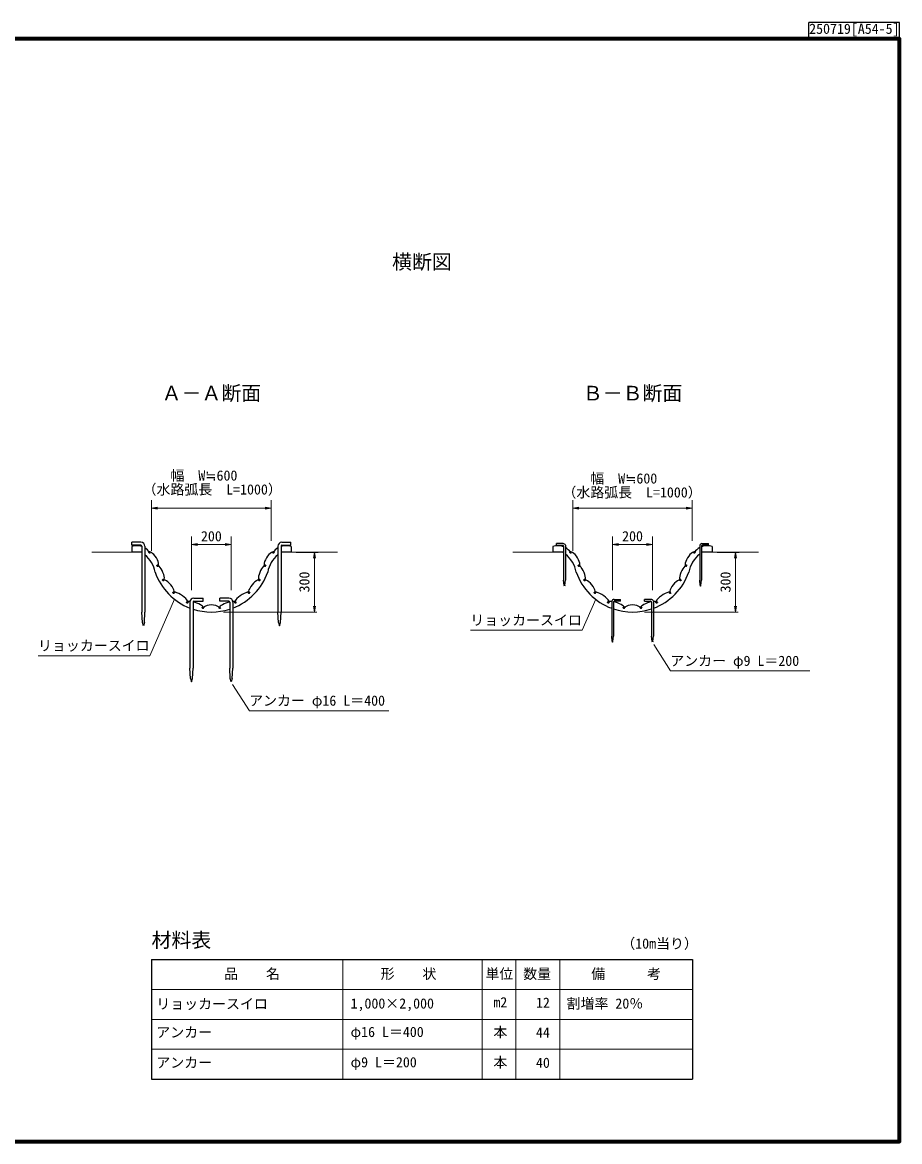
# Model space of a CAD drawing. Units: millimetres, scale not verified. Extents: x 200 to 8201, y 200 to 5823.
# Drawn here: x 3796 to 8201, y 200 to 5823 of the extents above; entities that cross this region are included whole.
import ezdxf
from ezdxf.enums import TextEntityAlignment as Align

# ---------------------------------------------------------------- set-up
doc = ezdxf.new("R2010")
doc.units = ezdxf.units.MM
doc.header["$LTSCALE"] = 20
for name, color, linetype, lineweight in [('C-DOC', 3, 'Continuous', 25), ('C-MTR-FRAM', 5, 'Continuous', 25), ('C-MTR-LINE', 5, 'Continuous', 13), ('C-STR', 7, 'Continuous', 25), ('C-STR-DIM', 1, 'Continuous', 13), ('C-STR-HTXT', 1, 'Continuous', 13), ('C-TTL', 2, 'Continuous', 70)]:
    doc.layers.add(name, color=color, linetype=linetype, lineweight=lineweight)
for name, color, linetype in [('C-MTR', 5, 'Continuous'), ('C-MTR-TXT', 5, 'Continuous'), ('C-TTL-TXT', 7, 'Continuous')]:
    doc.layers.add(name, color=color, linetype=linetype)
doc.styles.add('ＭＳ ゴシック', font='')
doc.styles.get('ＭＳ ゴシック').set_extended_font_data('MS Gothic')

msp = doc.modelspace()

# ---------------------------------------------------------------- linework, layer by layer
at = {"layer": 'C-DOC'}
msp.add_line((7746.27, 5747.92), (7746.27, 5822.92), dxfattribs=at)
msp.add_lwpolyline([(7746.27, 5747.92), (8201.27, 5747.92), (8201.27, 5822.92), (7746.27, 5822.92)], dxfattribs=at)
at = {"layer": 'C-MTR-FRAM'}
for p, q in [((4444.57, 1114.1), (7160.76, 1114.1)), ((4444.57, 1114.1), (4444.57, 514.1)), ((7160.76, 1114.1), (7160.76, 514.1)), ((4444.57, 514.1), (7160.76, 514.1))]:
    msp.add_line(p, q, dxfattribs=at)
at = {"layer": 'C-MTR-LINE'}
for p, q in [((5404.57, 1114.1), (5404.57, 514.1)), ((6104.57, 1114.1), (6104.57, 514.1)), ((6274.57, 1114.1), (6274.57, 514.1)), ((6494.57, 1114.1), (6494.57, 514.1)), ((4444.57, 964.1), (7160.76, 964.1)), ((4444.57, 814.1), (7160.76, 814.1)), ((4444.57, 664.1), (7160.76, 664.1))]:
    msp.add_line(p, q, dxfattribs=at)
at = {"layer": 'C-STR'}
for p, q in [((4391.46, 3211.7), (4345.55, 3211.7)), ((4345.55, 3195.7), (4345.55, 3211.7)), ((5099.04, 3211.7), (5144.95, 3211.7)), ((5144.95, 3195.7), (5144.95, 3211.7)), ((4345.25, 3189.3), (4345.25, 3160.72)), ((4395.25, 3160.72), (4345.25, 3160.72)), ((4391, 3195.7), (4345.55, 3195.7)), ((4395.55, 3190.72), (4395.55, 2860)), ((4411.55, 3190.72), (4411.55, 3022.15)), ((4411.55, 3190.72), (4411.55, 2860)), ((5078.95, 3190.72), (5078.95, 2990.72)), ((5078.95, 3190.72), (5078.95, 2860)), ((5094.95, 3190.72), (5094.95, 2860)), ((5145.25, 3160.72), (5095.25, 3160.72)), ((5099.5, 3195.7), (5144.95, 3195.7)), ((5145.25, 3189.3), (5145.25, 3160.72)), ((6460.08, 3189.3), (6460.08, 3160.72)), ((6510.08, 3160.72), (6460.08, 3160.72)), ((6511.36, 3204.7), (6478.41, 3204.7)), ((6478.41, 3195.7), (6478.41, 3204.7)), ((6478.41, 3195.7), (6508.47, 3195.7)), ((6513.88, 3190.72), (6513.88, 3020.72)), ((6522.88, 3195.82), (6522.88, 3020.72)), ((7197.28, 3195.82), (7197.28, 3020.72)), ((7206.28, 3190.72), (7206.28, 3020.72)), ((7208.8, 3204.7), (7241.74, 3204.7)), ((7260.08, 3160.72), (7210.08, 3160.72)), ((7241.74, 3195.7), (7211.69, 3195.7)), ((7241.74, 3195.7), (7241.74, 3204.7)), ((7260.08, 3189.3), (7260.08, 3160.72)), ((6516.88, 2995.72), (6513.88, 3020.72)), ((6518.38, 2990.72), (6516.88, 2995.72)), ((6519.88, 2995.72), (6518.38, 2990.72)), ((6519.88, 2995.72), (6522.88, 3020.72)), ((7200.28, 2995.72), (7197.28, 3020.72)), ((7200.28, 2995.72), (7201.78, 2990.72)), ((7201.78, 2990.72), (7203.28, 2995.72)), ((7203.28, 2995.72), (7206.28, 3020.72)), ((4657.34, 2930.9), (4703.25, 2930.9)), ((4703.25, 2914.9), (4703.25, 2930.9)), ((4833.16, 2930.9), (4787.25, 2930.9)), ((4787.25, 2914.9), (4787.25, 2930.9)), ((4637.25, 2909.92), (4637.25, 2709.92)), ((4637.25, 2909.92), (4637.25, 2579.2)), ((4653.25, 2909.92), (4653.25, 2579.2)), ((4657.8, 2914.9), (4703.25, 2914.9)), ((4832.7, 2914.9), (4787.25, 2914.9)), ((4837.25, 2909.92), (4837.25, 2579.2)), ((4853.25, 2909.92), (4853.25, 2709.92)), ((4853.25, 2909.92), (4853.25, 2579.2)), ((6755.58, 2915.02), (6755.58, 2739.92)), ((6764.58, 2909.92), (6764.58, 2739.92)), ((6767.1, 2923.9), (6800.04, 2923.9)), ((6800.04, 2914.9), (6769.99, 2914.9)), ((6800.04, 2914.9), (6800.04, 2923.9)), ((6953.06, 2923.9), (6920.11, 2923.9)), ((6920.11, 2914.9), (6920.11, 2923.9)), ((6920.11, 2914.9), (6950.17, 2914.9)), ((6955.58, 2909.92), (6955.58, 2739.92)), ((6964.58, 2915.02), (6964.58, 2739.92)), ((4398.55, 2807.38), (4395.55, 2860)), ((4408.55, 2807.38), (4411.55, 2860)), ((5081.95, 2807.38), (5078.95, 2860)), ((5091.95, 2807.38), (5094.95, 2860)), ((4403.55, 2790.72), (4398.55, 2807.38)), ((4408.55, 2807.38), (4403.55, 2790.72)), ((5081.95, 2807.38), (5086.95, 2790.72)), ((5086.95, 2790.72), (5091.95, 2807.38)), ((6758.58, 2714.92), (6755.58, 2739.92)), ((6758.58, 2714.92), (6760.08, 2709.92)), ((6760.08, 2709.92), (6761.58, 2714.92)), ((6761.58, 2714.92), (6764.58, 2739.92)), ((6958.58, 2714.92), (6955.58, 2739.92)), ((6960.08, 2709.92), (6958.58, 2714.92)), ((6961.58, 2714.92), (6960.08, 2709.92)), ((6961.58, 2714.92), (6964.58, 2739.92)), ((4640.25, 2526.59), (4637.25, 2579.2)), ((4650.25, 2526.59), (4653.25, 2579.2)), ((4840.25, 2526.59), (4837.25, 2579.2)), ((4850.25, 2526.59), (4853.25, 2579.2)), ((4640.25, 2526.59), (4645.25, 2509.92)), ((4645.25, 2509.92), (4650.25, 2526.59)), ((4845.25, 2509.92), (4840.25, 2526.59)), ((4850.25, 2526.59), (4845.25, 2509.92))]:
    msp.add_line(p, q, dxfattribs=at)
at = {"layer": 'C-STR', "color": 6, "lineweight": 50}
for centre in [(4434.83, 3160.08), (5055.67, 3160.08), (6549.66, 3160.08), (7170.49, 3160.08), (4475.91, 3093.33), (5014.59, 3093.33), (6590.74, 3093.33), (7129.42, 3093.33), (4504.41, 3021.74), (4986.09, 3021.74), (6619.24, 3021.74), (7100.92, 3021.74), (4556.34, 2957.91), (4934.16, 2957.91), (6671.17, 2957.91), (7048.99, 2957.91), (4624.16, 2909.84), (4702.97, 2883.08), (4787.53, 2883.08), (4866.34, 2909.84), (6738.99, 2909.84), (6817.8, 2883.08), (6902.36, 2883.08), (6981.16, 2909.84)]:
    msp.add_circle(centre, 1, dxfattribs=at)
at = {"layer": 'C-STR'}
for centre, radius, start, end in [((4390.55, 3190.72), 21, 0, 87.50607), ((5099.95, 3190.72), 21, 92.49393, 180), ((4371.18, 3116.87), 76.93, 71.73652, 109.69616), ((4390.55, 3190.72), 5, 0, 84.88767), ((4371.18, 3116.87), 76.93, 34.16852, 58.34932), ((5119.32, 3116.87), 76.93, 121.65068, 145.83148), ((5099.95, 3190.72), 5, 95.11233, 180), ((5119.32, 3116.87), 76.93, 70.30384, 108.46766), ((6486.01, 3116.87), 76.93, 68.76078, 109.69616), ((6508.88, 3190.72), 5, 0, 94.67596), ((6429.61, 3034.13), 150, 55.82108, 57.55787), ((6511.2, 3192.58), 12.12, 15.47911, 89.25442), ((6486.01, 3116.87), 76.93, 34.16852, 61.36385), ((6429.61, 3034.13), 150, 10.21061, 51.55383), ((7290.55, 3034.13), 150, 128.44617, 169.78939), ((7234.15, 3116.87), 76.93, 118.63615, 145.83148), ((7208.96, 3192.58), 12.12, 90.74558, 164.52089), ((7211.28, 3190.72), 5, 85.32404, 180), ((7234.15, 3116.87), 76.93, 70.30384, 111.23922), ((7290.55, 3034.13), 150, 122.44213, 124.17892), ((4314.78, 3034.13), 150, 10.21061, 49.82589), ((5175.72, 3034.13), 150, 130.17411, 169.78939), ((4745.25, 3160.72), 300, 199.47122, 248.8998), ((4745.25, 3160.72), 300, 291.1002, 340.52878), ((6860.08, 3160.72), 300, 199.47122, 249.61459), ((6860.08, 3160.72), 300, 290.38541, 340.52878), ((4658.25, 2909.92), 21, 92.49393, 180), ((4832.25, 2909.92), 21, 0, 87.50607), ((4658.25, 2909.92), 5, 95.11233, 180), ((4745.25, 3160.72), 300, 252.14154, 287.85846), ((4745.25, 2821.22), 74.92, 55.64679, 124.35321), ((4832.25, 2909.92), 5, 0, 84.88767), ((6767.26, 2911.78), 12.12, 90.74558, 164.52089), ((6769.58, 2909.92), 5, 85.32404, 180), ((6860.08, 3160.72), 300, 251.43784, 288.56216), ((6860.08, 2821.22), 74.92, 55.64679, 124.35321), ((6950.58, 2909.92), 5, 0, 94.67596), ((6952.9, 2911.78), 12.12, 15.47911, 89.25442)]:
    msp.add_arc(centre, radius, start, end, dxfattribs=at)
for centre, major_axis, ratio, start_param, end_param in [((4456.19, 3127.05), (21.36, -33.03), 0.356333, 6.1580427, 9.424778), ((5034.31, 3127.05), (-21.36, -33.03), 0.356333, 3.1415927, 6.4083279), ((6571.02, 3127.05), (21.36, -33.03), 0.356333, 6.1580427, 9.424778), ((7149.14, 3127.05), (-21.36, -33.03), 0.356333, 3.1415927, 6.4083279), ((4490.99, 3057.65), (15.08, -35.67), 0.283819, 6.1349978, 9.424778), ((4999.51, 3057.65), (-15.08, -35.67), 0.283819, 3.1415927, 6.4313728), ((6605.82, 3057.65), (15.08, -35.67), 0.283819, 6.1349978, 9.424778), ((7114.34, 3057.65), (-15.08, -35.67), 0.283819, 3.1415927, 6.4313728), ((4530.73, 2990.06), (26.32, -31.68), 0.296951, 6.2141268, 9.424778), ((4959.77, 2990.06), (-26.32, -31.68), 0.296951, 3.1415927, 6.3522438), ((6645.56, 2990.06), (26.32, -31.68), 0.296951, 6.2141268, 9.424778), ((7074.6, 2990.06), (-26.32, -31.68), 0.296951, 3.1415927, 6.3522438), ((4590.99, 2934.5), (34.65, -23.41), 0.284392, 6.1259548, 9.424778), ((4899.51, 2934.5), (-34.65, -23.41), 0.284392, 3.1415927, 6.4404158), ((6705.81, 2934.5), (34.65, -23.41), 0.284392, 6.1259548, 9.424778), ((7014.34, 2934.5), (-34.65, -23.41), 0.284392, 3.1415927, 6.4404158), ((4663.67, 2896.69), (39.5, -13.15), 0.266858, 2.3781706, 3.1415927), ((4663.67, 2896.69), (39.5, -13.15), 0.266858, 6.2384497, 8.2046502), ((4826.83, 2896.69), (-39.5, -13.15), 0.266858, 4.3617204, 6.327921), ((4826.83, 2896.69), (-39.5, -13.15), 0.266858, 3.1415927, 3.9050147), ((6778.49, 2896.69), (39.5, -13.15), 0.266858, 2.2932389, 3.1415927), ((6778.49, 2896.69), (39.5, -13.15), 0.266858, 6.2384497, 8.2912096), ((6941.66, 2896.69), (-39.5, -13.15), 0.266858, 4.275161, 6.327921), ((6941.66, 2896.69), (-39.5, -13.15), 0.266858, 3.1415927, 4.0076736)]:
    msp.add_ellipse(centre, major_axis=major_axis, ratio=ratio, start_param=start_param, end_param=end_param, dxfattribs=at)
at = {"layer": 'C-STR-DIM'}
for p, q in [((4445.25, 3168.14), (4445.25, 3422.67)), ((4445.25, 3382.67), (5045.25, 3382.67)), ((5045.25, 3218.14), (5045.25, 3422.67)), ((6560.08, 3168.14), (6560.08, 3422.67)), ((6560.08, 3382.67), (7160.08, 3382.67)), ((7160.08, 3218.14), (7160.08, 3422.67)), ((4645.25, 2969.92), (4645.25, 3240.64)), ((4845.25, 2969.92), (4845.25, 3240.64)), ((6760.08, 2969.92), (6760.08, 3240.64)), ((6960.08, 2969.92), (6960.08, 3240.64)), ((4645.25, 3200.64), (4845.25, 3200.64)), ((6760.08, 3200.64), (6960.08, 3200.64))]:
    msp.add_line(p, q, dxfattribs=at)
at = {"layer": 'C-STR-DIM', "color": 5, "lineweight": 18}
for p, q in [((4144.09, 3160.72), (4345.25, 3160.72)), ((5145.25, 3160.72), (5378.22, 3160.72)), ((6258.92, 3160.72), (6460.08, 3160.72)), ((7260.08, 3160.72), (7493.05, 3160.72))]:
    msp.add_line(p, q, dxfattribs=at)
at = {"layer": 'C-STR-DIM', "lineweight": 25}
for p, q in [((5171.08, 3160.72), (5281.07, 3160.72)), ((7285.9, 3160.72), (7395.9, 3160.72))]:
    msp.add_line(p, q, dxfattribs=at)
at = {"layer": 'C-STR-DIM', "lineweight": 18}
for p, q in [((5262.89, 2860.72), (5262.89, 3160.72)), ((7377.72, 2860.72), (7377.72, 3160.72)), ((4805.25, 2860.72), (5275.45, 2860.72)), ((6920.08, 2860.72), (7390.27, 2860.72))]:
    msp.add_line(p, q, dxfattribs=at)
at = {"layer": 'C-STR-DIM'}
for points in [[(4475.25, 3387.67), (4445.25, 3382.67), (4475.25, 3377.67)], [(5015.25, 3377.67), (5045.25, 3382.67), (5015.25, 3387.67)], [(6590.08, 3387.67), (6560.08, 3382.67), (6590.08, 3377.67)], [(7130.08, 3377.67), (7160.08, 3382.67), (7130.08, 3387.67)], [(4675.25, 3205.64), (4645.25, 3200.64), (4675.25, 3195.64)], [(4815.25, 3195.64), (4845.25, 3200.64), (4815.25, 3205.64)], [(6790.08, 3205.64), (6760.08, 3200.64), (6790.08, 3195.64)], [(6930.08, 3195.64), (6960.08, 3200.64), (6930.08, 3205.64)]]:
    msp.add_lwpolyline(points, dxfattribs=at)
at = {"layer": 'C-STR-DIM', "lineweight": 18}
for points in [[(5267.89, 3130.72), (5262.89, 3160.72), (5257.89, 3130.72)], [(7382.72, 3130.72), (7377.72, 3160.72), (7372.72, 3130.72)], [(5257.89, 2890.72), (5262.89, 2860.72), (5267.89, 2890.72)], [(7372.72, 2890.72), (7377.72, 2860.72), (7382.72, 2890.72)]]:
    msp.add_lwpolyline(points, dxfattribs=at)
at = {"layer": 'C-STR-HTXT'}
for p, q in [((4560.45, 2924.4), (4436.19, 2641.2)), ((6675.28, 2924.4), (6607.07, 2768.95)), ((6047.07, 2768.95), (6607.07, 2768.95)), ((6966.73, 2696.98), (7051.28, 2564.69)), ((3876.19, 2641.2), (4436.19, 2641.2)), ((7051.28, 2564.69), (7751.28, 2564.69)), ((4851.9, 2496.98), (4936.45, 2364.69)), ((4936.45, 2364.69), (5636.45, 2364.69))]:
    msp.add_line(p, q, dxfattribs=at)
at = {"layer": 'C-TTL'}
msp.add_lwpolyline([(200, 200), (8200, 200), (8200, 5740), (200, 5740)], close=True, dxfattribs=at)

# ---------------------------------------------------------------- texts
at = {"layer": 'C-DOC', "style": 'ＭＳ ゴシック'}
msp.add_text('250719[A54-5]', height=51.32, dxfattribs=at).set_placement((7747.03, 5749.92), align=Align.BOTTOM_LEFT)
at = {"layer": 'C-MTR', "style": 'ＭＳ ゴシック'}
msp.add_text('材料表', height=73.31, dxfattribs=at).set_placement((4444.57, 1154.1), align=Align.BOTTOM_LEFT)
at = {"layer": 'C-MTR-TXT', "style": 'ＭＳ ゴシック'}
for s, p in [('（10m当り）', (6803.52, 1154.1)), ('\u3000品\u3000\u3000名\u3000', (4739.24, 1002.09)), ('\u3000形\u3000\u3000状\u3000', (5525.21, 1002.09)), ('単位', (6121.46, 1002.09)), ('数量', (6311.21, 1002.09)), ('\u3000備\u3000\u3000\u3000考\u3000', (6582.79, 1002.09)), ('リョッカースイロ', (4468.64, 851.09)), ('1,000×2,000', (5444.08, 853.09)), ('割増率 20％', (6529.13, 852.86)), ('アンカー', (4468.64, 708.09)), ('φ16 L＝400', (5444.08, 710.09)), ('アンカー', (4468.64, 556.09)), ('φ9 L＝200', (5444.08, 558.09))]:
    msp.add_text(s, height=51.32, dxfattribs=at).set_placement(p, align=Align.BOTTOM_LEFT)
for s, p in [('m2', (6196.32, 859.09)), ('本', (6196.32, 709.09)), ('本', (6196.32, 557.09))]:
    msp.add_text(s, height=51.32, dxfattribs=at).set_placement(p, align=Align.BOTTOM_CENTER)
for s, p in [('12', (6445.09, 857.07)), ('44', (6445.09, 707.37)), ('40', (6445.09, 555.37))]:
    msp.add_text(s, height=51.32, dxfattribs=at).set_placement(p, align=Align.BOTTOM_RIGHT)
at = {"layer": 'C-STR-DIM', "color": 7, "style": 'ＭＳ ゴシック'}
for s, p in [('\u3000\u3000幅\u3000W≒600', (4399.49, 3572.3)), ('\u3000\u3000幅\u3000W≒600', (6507.9, 3557.53)), ('（水路弧長\u3000L=1000）', (4399.49, 3502.3)), ('（水路弧長\u3000L=1000）', (6507.9, 3487.53))]:
    msp.add_text(s, height=51.32, dxfattribs=at).set_placement(p, align=Align.TOP_LEFT)
for p in [(4745.25, 3200.64), (6860.08, 3200.64)]:
    msp.add_text('200', height=51.32, dxfattribs=at).set_placement(p, align=Align.BOTTOM_CENTER)
for p in [(5252.91, 3011.38), (7367.74, 3011.38)]:
    msp.add_text('300', height=51.32, rotation=90, dxfattribs=at).set_placement(p, align=Align.BOTTOM_CENTER)
at = {"layer": 'C-STR-HTXT', "color": 7, "style": 'ＭＳ ゴシック'}
for s, p in [('リョッカースイロ', (6045.43, 2778.81)), ('リョッカースイロ', (3874.55, 2651.06)), ('アンカー φ9 L＝200', (7049.64, 2574.55)), ('アンカー φ16 L＝400', (4934.81, 2374.55))]:
    msp.add_text(s, height=51.32, dxfattribs=at).set_placement(p, align=Align.BOTTOM_LEFT)
at = {"layer": 'C-TTL-TXT', "style": 'ＭＳ ゴシック'}
for s, p in [('横断図', (5652.66, 4656.38)), ('Ａ－Ａ断面', (4495.25, 3996.88)), ('Ｂ－Ｂ断面', (6610.08, 3996.88))]:
    msp.add_text(s, height=73.31, dxfattribs=at).set_placement(p, align=Align.TOP_LEFT)

doc.saveas('drawing.dxf')
